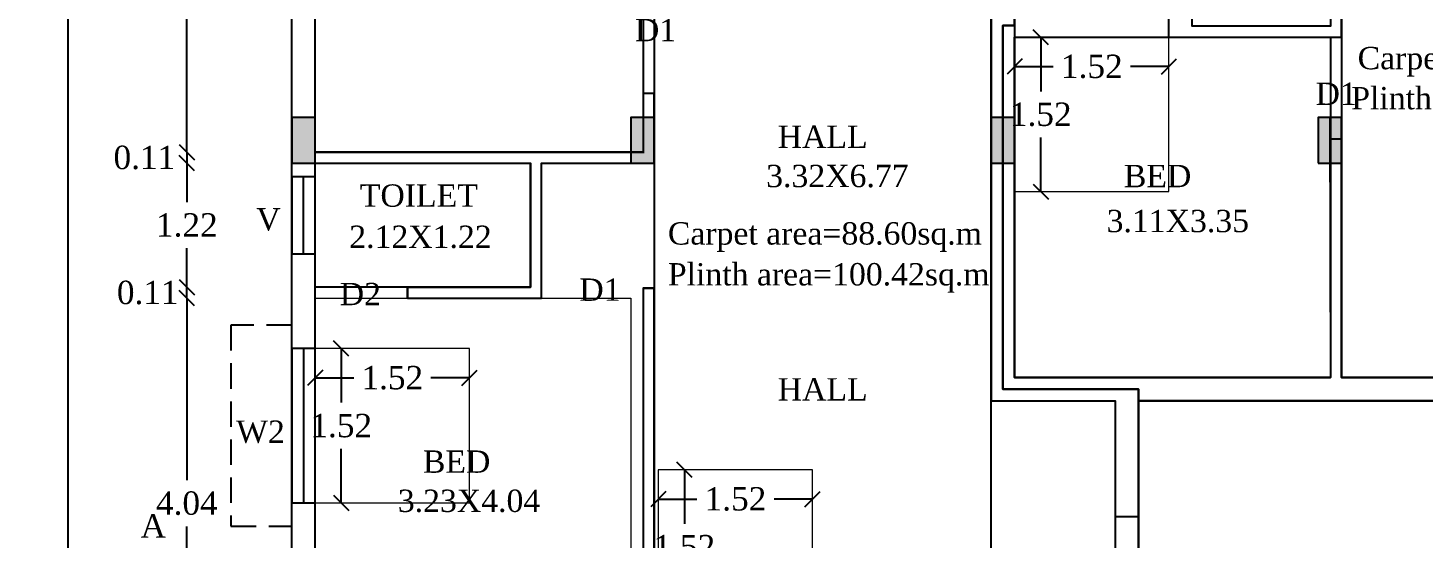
# Model space of a CAD drawing. Header units: metres. Extents: x 9178 to 9474, y -3543 to -3474.
# Drawn here: x 9252.72 to 9266.47, y -3516.48 to -3511.45 of the extents above; entities that cross this region are included whole.
import ezdxf

# ---------------------------------------------------------------- set-up
doc = ezdxf.new("R2010")
doc.units = ezdxf.units.M
doc.header["$MEASUREMENT"] = 0
doc.linetypes.add('HIDDEN', pattern=[0.375, 0.25, -0.125])
for name, color, linetype in [('BLK_1_FLR_1_ACROOM_1_LIGHT_VENTILATION_1', 7, 'Continuous'), ('BLK_1_FLR_1_BLT_UP_AREA', 1, 'Continuous'), ('BLK_1_FLR_1_CARPET_AREA', 10, 'Continuous'), ('BLK_1_FLR_1_REGULAR_ROOM_1', 117, 'Continuous'), ('BLK_1_FLR_1_REGULAR_ROOM_16', 1, 'Continuous'), ('BLK_1_FLR_1_REGULAR_ROOM_17', 1, 'Continuous'), ('BLK_1_FLR_1_ROOF_AREA', 7, 'Continuous'), ('BLK_1_FLR_1_UNITFA_1', 7, 'Continuous'), ('BLK_1_FLR_1_UNITFA_7', 7, 'Continuous'), ('BLK_1_FLR_1_WC_BATH', 7, 'Continuous'), ('BLK_1_LVL_1_BLDG_FOOT_PRINT', 7, 'Continuous'), ('FLOOR-GROUND', 7, 'Continuous')]:
    doc.layers.add(name, color=color, linetype=linetype)
doc.layers.add('BLK_1_FLR_1_REGULAR_ROOM_2', color=163, linetype='Continuous', lineweight=0)
doc.layers.add('BLK_1_FLR_1_ROOM_1_LIGHT_VENTILATION_2', color=232, linetype='Continuous', lineweight=0)
doc.styles.add('Isa-', font='times.ttf')
doc.styles.add('STYLE2', font='times.ttf')
doc.dimstyles.new('ISO-25', dxfattribs={"dimscale": 0, "dimtxt": 0.23, "dimasz": 0.15, "dimexe": 1.25, "dimexo": 0.625, "dimgap": 0.11, "dimtad": 0, "dimtih": 1, "dimtoh": 1, "dimzin": 1, "dimdsep": 46, "dimtxsty": 'STYLE2', "dimblk": 'OBLIQUE', "dimcen": 0, "dimse1": 1, "dimse2": 1, "dimclrd": 1, "dimclrt": 3, "dimadec": 0, "dimazin": 2, "dimtfac": 1, "dimtix": 1, "dimtofl": 0, "dimtmove": 0, "dimatfit": 3, "dimfxl": 0, "dimtolj": 1, "dimarcsym": 0})

# ---------------------------------------------------------------- blocks, each defined once
blk = doc.blocks.new('_Oblique')
at = {"color": 0, "linetype": 'ByBlock', "lineweight": -2}
blk.add_line((-0.5, -0.5), (0.5, 0.5), dxfattribs=at)
blk = doc.blocks.new('*D260')
at = {"color": 1, "lineweight": -2}
for p, q in [((9254.285, -3509.202), (9254.285, -3510.71)), ((9254.285, -3512.672), (9254.285, -3511.164))]:
    blk.add_line(p, q, dxfattribs=at)
at = {"layer": 'Defpoints', "color": 0}
for p in [(9255.549, -3509.202), (9254.285, -3512.672), (9255.549, -3512.672)]:
    blk.add_point(p, dxfattribs=at)
at = {"color": 1, "lineweight": -2, "xscale": 0.15, "yscale": 0.15, "zscale": 0.15}
for p, rotation in [((9254.285, -3509.202), 90), ((9254.285, -3512.672), 270)]:
    blk.add_blockref('_Oblique', p, dxfattribs=dict(at, rotation=rotation))
at = {"color": 3, "insert": (9254.285, -3510.937), "char_height": 0.23, "attachment_point": 5, "style": 'STYLE2'}
blk.add_mtext('\\A1;3.47', dxfattribs=at)
blk = doc.blocks.new('*D261')
at = {"color": 1, "lineweight": -2}
for p, q in [((9254.285, -3512.672), (9254.285, -3512.522)), ((9254.285, -3512.672), (9254.285, -3512.782)), ((9254.285, -3512.782), (9254.285, -3512.932))]:
    blk.add_line(p, q, dxfattribs=at)
at = {"layer": 'Defpoints', "color": 0}
for p in [(9255.549, -3512.672), (9254.285, -3512.782), (9255.549, -3512.782)]:
    blk.add_point(p, dxfattribs=at)
at = {"color": 1, "lineweight": -2, "xscale": 0.15, "yscale": 0.15, "zscale": 0.15}
for p, rotation in [((9254.285, -3512.672), 270), ((9254.285, -3512.782), 90)]:
    blk.add_blockref('_Oblique', p, dxfattribs=dict(at, rotation=rotation))
at = {"color": 3, "insert": (9253.867, -3512.727), "char_height": 0.23, "attachment_point": 5, "style": 'STYLE2'}
blk.add_mtext('\\A1;0.11', dxfattribs=at)
blk = doc.blocks.new('*D262')
at = {"color": 1, "lineweight": -2}
for p, q in [((9254.285, -3512.782), (9254.285, -3513.165)), ((9254.285, -3514.002), (9254.285, -3513.619))]:
    blk.add_line(p, q, dxfattribs=at)
at = {"layer": 'Defpoints', "color": 0}
for p in [(9255.549, -3512.782), (9254.285, -3514.002), (9256.459, -3514.002)]:
    blk.add_point(p, dxfattribs=at)
at = {"color": 1, "lineweight": -2, "xscale": 0.15, "yscale": 0.15, "zscale": 0.15}
for p, rotation in [((9254.285, -3512.782), 90), ((9254.285, -3514.002), 270)]:
    blk.add_blockref('_Oblique', p, dxfattribs=dict(at, rotation=rotation))
at = {"color": 3, "insert": (9254.285, -3513.392), "char_height": 0.23, "attachment_point": 5, "style": 'STYLE2'}
blk.add_mtext('\\A1;1.22', dxfattribs=at)
blk = doc.blocks.new('*D263')
at = {"color": 1, "lineweight": -2}
for p, q in [((9254.285, -3514.002), (9254.285, -3513.852)), ((9254.285, -3514.112), (9254.285, -3514.002)), ((9254.285, -3514.112), (9254.285, -3514.262))]:
    blk.add_line(p, q, dxfattribs=at)
at = {"layer": 'Defpoints', "color": 0}
for p in [(9254.285, -3514.002), (9256.459, -3514.002), (9256.459, -3514.112)]:
    blk.add_point(p, dxfattribs=at)
at = {"color": 1, "lineweight": -2, "xscale": 0.15, "yscale": 0.15, "zscale": 0.15}
for p, rotation in [((9254.285, -3514.002), 270), ((9254.285, -3514.112), 90)]:
    blk.add_blockref('_Oblique', p, dxfattribs=dict(at, rotation=rotation))
at = {"color": 3, "insert": (9253.9, -3514.057), "char_height": 0.23, "attachment_point": 5, "style": 'STYLE2'}
blk.add_mtext('\\A1;0.11', dxfattribs=at)
blk = doc.blocks.new('*D264')
at = {"color": 1, "lineweight": -2}
for p, q in [((9254.285, -3514.112), (9254.285, -3515.905)), ((9254.285, -3518.152), (9254.285, -3516.359))]:
    blk.add_line(p, q, dxfattribs=at)
at = {"layer": 'Defpoints', "color": 0}
for p in [(9256.459, -3514.112), (9254.285, -3518.152), (9255.549, -3518.152)]:
    blk.add_point(p, dxfattribs=at)
at = {"color": 1, "lineweight": -2, "xscale": 0.15, "yscale": 0.15, "zscale": 0.15}
for p, rotation in [((9254.285, -3514.112), 90), ((9254.285, -3518.152), 270)]:
    blk.add_blockref('_Oblique', p, dxfattribs=dict(at, rotation=rotation))
at = {"color": 3, "insert": (9254.285, -3516.132), "char_height": 0.23, "attachment_point": 5, "style": 'STYLE2'}
blk.add_mtext('\\A1;4.04', dxfattribs=at)
blk = doc.blocks.new('*D276')
at = {"color": 1, "lineweight": -2}
for p, q in [((9253.112, -3504.122), (9253.112, -3520.655)), ((9253.112, -3537.642), (9253.112, -3521.109))]:
    blk.add_line(p, q, dxfattribs=at)
at = {"layer": 'Defpoints', "color": 0}
for p in [(9255.319, -3504.122), (9253.112, -3537.642), (9255.319, -3537.642)]:
    blk.add_point(p, dxfattribs=at)
at = {"color": 1, "lineweight": -2, "xscale": 0.15, "yscale": 0.15, "zscale": 0.15}
for p, rotation in [((9253.112, -3504.122), 90), ((9253.112, -3537.642), 270)]:
    blk.add_blockref('_Oblique', p, dxfattribs=dict(at, rotation=rotation))
at = {"color": 3, "insert": (9253.112, -3520.882), "char_height": 0.23, "attachment_point": 5, "style": 'STYLE2'}
blk.add_mtext('\\A1;33.52', dxfattribs=at)
blk = doc.blocks.new('*D323')
at = {"layer": 'BLK_1_FLR_1_ROOM_1_LIGHT_VENTILATION_2', "color": 232, "lineweight": -2}
for p, q in [((9255.549, -3514.896), (9255.929, -3514.896)), ((9257.069, -3514.896), (9256.689, -3514.896))]:
    blk.add_line(p, q, dxfattribs=at)
at = {"layer": 'Defpoints', "color": 0}
for p in [(9255.549, -3514.608), (9257.069, -3514.608), (9255.549, -3514.896)]:
    blk.add_point(p, dxfattribs=at)
at = {"layer": 'BLK_1_FLR_1_ROOM_1_LIGHT_VENTILATION_2', "color": 232, "lineweight": -2, "xscale": 0.15, "yscale": 0.15, "zscale": 0.15, "rotation": 180}
blk.add_blockref('_Oblique', (9255.549, -3514.896), dxfattribs=at)
at = {"layer": 'BLK_1_FLR_1_ROOM_1_LIGHT_VENTILATION_2', "color": 232, "lineweight": -2, "xscale": 0.15, "yscale": 0.15, "zscale": 0.15}
blk.add_blockref('_Oblique', (9257.069, -3514.896), dxfattribs=at)
at = {"layer": 'BLK_1_FLR_1_ROOM_1_LIGHT_VENTILATION_2', "color": 232, "insert": (9256.309, -3514.896), "char_height": 0.23, "attachment_point": 5, "style": 'STYLE2'}
blk.add_mtext('\\A1;1.52', dxfattribs=at)
blk = doc.blocks.new('*D324')
at = {"layer": 'BLK_1_FLR_1_ROOM_1_LIGHT_VENTILATION_2', "color": 232, "lineweight": -2}
for p, q in [((9255.806, -3514.608), (9255.806, -3515.14)), ((9255.806, -3516.128), (9255.806, -3515.595))]:
    blk.add_line(p, q, dxfattribs=at)
at = {"layer": 'Defpoints', "color": 0}
for p in [(9255.549, -3514.608), (9255.806, -3514.608), (9255.549, -3516.128)]:
    blk.add_point(p, dxfattribs=at)
at = {"layer": 'BLK_1_FLR_1_ROOM_1_LIGHT_VENTILATION_2', "color": 232, "lineweight": -2, "xscale": 0.15, "yscale": 0.15, "zscale": 0.15}
for p, rotation in [((9255.806, -3514.608), 90), ((9255.806, -3516.128), 270)]:
    blk.add_blockref('_Oblique', p, dxfattribs=dict(at, rotation=rotation))
at = {"layer": 'BLK_1_FLR_1_ROOM_1_LIGHT_VENTILATION_2', "color": 232, "insert": (9255.806, -3515.368), "char_height": 0.23, "attachment_point": 5, "style": 'STYLE2'}
blk.add_mtext('\\A1;1.52', dxfattribs=at)
blk = doc.blocks.new('*D349')
at = {"layer": 'BLK_1_FLR_1_ROOM_1_LIGHT_VENTILATION_2', "color": 232, "lineweight": -2}
for p, q in [((9258.929, -3516.09), (9259.309, -3516.09)), ((9260.449, -3516.09), (9260.069, -3516.09))]:
    blk.add_line(p, q, dxfattribs=at)
at = {"layer": 'Defpoints', "color": 0}
for p in [(9258.929, -3515.801), (9260.449, -3515.801), (9258.929, -3516.09)]:
    blk.add_point(p, dxfattribs=at)
at = {"layer": 'BLK_1_FLR_1_ROOM_1_LIGHT_VENTILATION_2', "color": 232, "lineweight": -2, "xscale": 0.15, "yscale": 0.15, "zscale": 0.15, "rotation": 180}
blk.add_blockref('_Oblique', (9258.929, -3516.09), dxfattribs=at)
at = {"layer": 'BLK_1_FLR_1_ROOM_1_LIGHT_VENTILATION_2', "color": 232, "lineweight": -2, "xscale": 0.15, "yscale": 0.15, "zscale": 0.15}
blk.add_blockref('_Oblique', (9260.449, -3516.09), dxfattribs=at)
at = {"layer": 'BLK_1_FLR_1_ROOM_1_LIGHT_VENTILATION_2', "color": 232, "insert": (9259.689, -3516.09), "char_height": 0.23, "attachment_point": 5, "style": 'STYLE2'}
blk.add_mtext('\\A1;1.52', dxfattribs=at)
blk = doc.blocks.new('*D350')
at = {"layer": 'BLK_1_FLR_1_ROOM_1_LIGHT_VENTILATION_2', "color": 232, "lineweight": -2}
for p, q in [((9259.186, -3515.801), (9259.186, -3516.334)), ((9259.186, -3517.321), (9259.186, -3516.789))]:
    blk.add_line(p, q, dxfattribs=at)
at = {"layer": 'Defpoints', "color": 0}
for p in [(9258.929, -3515.801), (9259.186, -3515.801), (9258.929, -3517.321)]:
    blk.add_point(p, dxfattribs=at)
at = {"layer": 'BLK_1_FLR_1_ROOM_1_LIGHT_VENTILATION_2', "color": 232, "lineweight": -2, "xscale": 0.15, "yscale": 0.15, "zscale": 0.15}
for p, rotation in [((9259.186, -3515.801), 90), ((9259.186, -3517.321), 270)]:
    blk.add_blockref('_Oblique', p, dxfattribs=dict(at, rotation=rotation))
at = {"layer": 'BLK_1_FLR_1_ROOM_1_LIGHT_VENTILATION_2', "color": 232, "insert": (9259.186, -3516.561), "char_height": 0.23, "attachment_point": 5, "style": 'STYLE2'}
blk.add_mtext('\\A1;1.52', dxfattribs=at)
blk = doc.blocks.new('*D351')
at = {"layer": 'BLK_1_FLR_1_ROOM_1_LIGHT_VENTILATION_2', "color": 232, "lineweight": -2}
for p, q in [((9262.439, -3511.83), (9262.819, -3511.83)), ((9263.959, -3511.83), (9263.579, -3511.83))]:
    blk.add_line(p, q, dxfattribs=at)
at = {"layer": 'Defpoints', "color": 0}
for p in [(9262.439, -3511.542), (9263.959, -3511.542), (9262.439, -3511.83)]:
    blk.add_point(p, dxfattribs=at)
at = {"layer": 'BLK_1_FLR_1_ROOM_1_LIGHT_VENTILATION_2', "color": 232, "lineweight": -2, "xscale": 0.15, "yscale": 0.15, "zscale": 0.15, "rotation": 180}
blk.add_blockref('_Oblique', (9262.439, -3511.83), dxfattribs=at)
at = {"layer": 'BLK_1_FLR_1_ROOM_1_LIGHT_VENTILATION_2', "color": 232, "lineweight": -2, "xscale": 0.15, "yscale": 0.15, "zscale": 0.15}
blk.add_blockref('_Oblique', (9263.959, -3511.83), dxfattribs=at)
at = {"layer": 'BLK_1_FLR_1_ROOM_1_LIGHT_VENTILATION_2', "color": 232, "insert": (9263.199, -3511.83), "char_height": 0.23, "attachment_point": 5, "style": 'STYLE2'}
blk.add_mtext('\\A1;1.52', dxfattribs=at)
blk = doc.blocks.new('*D352')
at = {"layer": 'BLK_1_FLR_1_ROOM_1_LIGHT_VENTILATION_2', "color": 232, "lineweight": -2}
for p, q in [((9262.696, -3511.542), (9262.696, -3512.075)), ((9262.696, -3513.062), (9262.696, -3512.529))]:
    blk.add_line(p, q, dxfattribs=at)
at = {"layer": 'Defpoints', "color": 0}
for p in [(9262.439, -3511.542), (9262.696, -3511.542), (9262.439, -3513.062)]:
    blk.add_point(p, dxfattribs=at)
at = {"layer": 'BLK_1_FLR_1_ROOM_1_LIGHT_VENTILATION_2', "color": 232, "lineweight": -2, "xscale": 0.15, "yscale": 0.15, "zscale": 0.15}
for p, rotation in [((9262.696, -3511.542), 90), ((9262.696, -3513.062), 270)]:
    blk.add_blockref('_Oblique', p, dxfattribs=dict(at, rotation=rotation))
at = {"layer": 'BLK_1_FLR_1_ROOM_1_LIGHT_VENTILATION_2', "color": 232, "insert": (9262.696, -3512.302), "char_height": 0.23, "attachment_point": 5, "style": 'STYLE2'}
blk.add_mtext('\\A1;1.52', dxfattribs=at)

msp = doc.modelspace()

# ---------------------------------------------------------------- hatches: boundary and pattern name
h = msp.add_hatch(color=5)
h.dxf.hatch_style = 1
h.paths.add_polyline_path([(9255.31923, -3512.78186), (9255.54923, -3512.78186), (9255.54923, -3512.33186), (9255.31923, -3512.33186)])
h = msp.add_hatch(color=5)
h.dxf.hatch_style = 1
h.paths.add_polyline_path([(9258.65923, -3512.78186), (9258.88923, -3512.78186), (9258.88923, -3512.33186), (9258.65923, -3512.33186)])
h = msp.add_hatch(color=5)
h.dxf.hatch_style = 1
h.paths.add_polyline_path([(9262.20923, -3512.78186), (9262.43923, -3512.78186), (9262.43923, -3512.33186), (9262.20923, -3512.33186)])
h = msp.add_hatch(color=5)
h.dxf.hatch_style = 1
h.paths.add_polyline_path([(9265.42923, -3512.78186), (9265.65923, -3512.78186), (9265.65923, -3512.33186), (9265.42923, -3512.33186)])

# ---------------------------------------------------------------- linework, layer by layer
at = {"color": 4}
for p, q in [((9255.31923, -3537.64186), (9255.31923, -3504.12186)), ((9265.65923, -3509.12186), (9265.65923, -3511.54186)), ((9255.54923, -3512.67186), (9255.54923, -3509.20186)), ((9262.20923, -3510.55186), (9262.20923, -3515.12186)), ((9262.43923, -3511.54186), (9265.65923, -3511.54186)), ((9262.43923, -3511.54186), (9262.43923, -3514.89186)), ((9258.77923, -3512.09371), (9258.77923, -3512.68186)), ((9258.88923, -3512.09371), (9258.77923, -3512.09371)), ((9258.88923, -3512.09371), (9258.88923, -3512.78186)), ((9265.54923, -3512.54186), (9265.65923, -3512.54186)), ((9265.54923, -3512.54186), (9265.54923, -3514.89186)), ((9265.65923, -3512.54186), (9265.65923, -3514.89186)), ((9255.54923, -3512.67186), (9258.77923, -3512.67186)), ((9257.66924, -3512.68186), (9257.66924, -3512.68141)), ((9257.77924, -3512.68186), (9257.77924, -3512.68141)), ((9255.54923, -3512.78186), (9257.66924, -3512.78186)), ((9255.54923, -3518.15186), (9255.54923, -3512.78186)), ((9257.66924, -3514.00186), (9257.66924, -3512.78186)), ((9257.77924, -3512.78186), (9258.88923, -3512.78186)), ((9257.77924, -3514.11186), (9257.77924, -3512.78186)), ((9256.45923, -3514.00186), (9257.66924, -3514.00186)), ((9256.45923, -3514.11186), (9256.45923, -3514.00186)), ((9256.45923, -3514.11186), (9257.77924, -3514.11186)), ((9258.77923, -3514.01186), (9258.88923, -3514.01186)), ((9258.77923, -3514.01186), (9258.77923, -3517.32186)), ((9258.88923, -3514.01186), (9258.88923, -3517.32186)), ((9262.43923, -3514.89186), (9265.54923, -3514.89186)), ((9265.65923, -3514.89186), (9267.69819, -3514.89186)), ((9262.20923, -3515.12186), (9263.42923, -3515.12186)), ((9263.42923, -3515.12186), (9263.42923, -3516.26186)), ((9263.65923, -3515.12186), (9267.69819, -3515.12186)), ((9263.65923, -3515.12186), (9263.65923, -3516.26186)), ((9263.42923, -3516.26186), (9263.65923, -3516.26186))]:
    msp.add_line(p, q, dxfattribs=at)
at = {"color": 2}
for p, q in [((9255.43423, -3513.67489), (9255.43423, -3512.91489)), ((9255.43423, -3513.67489), (9255.43423, -3512.91489)), ((9255.43423, -3514.6077), (9255.43423, -3516.1277))]:
    msp.add_line(p, q, dxfattribs=at)
at = {"color": 3}
msp.add_lwpolyline([(9255.31923, -3504.12186), (9274.30923, -3504.12186), (9274.30923, -3505.54186), (9275.50923, -3505.54186), (9275.50923, -3504.12186), (9279.69923, -3504.12186), (9279.69923, -3517.55186), (9271.84923, -3517.55186), (9271.84923, -3519.99186), (9273.21923, -3519.99186), (9273.21923, -3521.31186), (9273.89423, -3521.31186), (9273.89423, -3519.99186), (9279.69923, -3519.99186), (9279.69923, -3537.64186), (9269.02923, -3537.64186), (9269.02923, -3534.40186), (9265.67923, -3534.40186), (9265.67923, -3537.64186), (9255.31923, -3537.64186), (9255.31923, -3504.12186)], dxfattribs=at)
at = {"color": 2}
for points in [[(9262.43923, -3511.31186), (9262.43923, -3511.54186), (9263.95923, -3511.54186), (9263.95923, -3511.31186)], [(9255.54923, -3512.91489), (9255.31923, -3512.91489), (9255.31923, -3513.67489), (9255.54923, -3513.67489)], [(9255.54923, -3512.91489), (9255.31923, -3512.91489), (9255.31923, -3513.67489), (9255.54923, -3513.67489)], [(9255.31923, -3516.1277), (9255.54923, -3516.1277), (9255.54923, -3514.6077), (9255.31923, -3514.6077)]]:
    msp.add_lwpolyline(points, close=True, dxfattribs=at)
at = {"color": 5}
for points in [[(9255.31923, -3512.78186), (9255.54923, -3512.78186), (9255.54923, -3512.33186), (9255.31923, -3512.33186)], [(9258.65923, -3512.78186), (9258.88923, -3512.78186), (9258.88923, -3512.33186), (9258.65923, -3512.33186)], [(9262.20923, -3512.78186), (9262.43923, -3512.78186), (9262.43923, -3512.33186), (9262.20923, -3512.33186)], [(9265.42923, -3512.78186), (9265.65923, -3512.78186), (9265.65923, -3512.33186), (9265.42923, -3512.33186)]]:
    msp.add_lwpolyline(points, close=True, dxfattribs=at)
at = {"color": 2, "linetype": 'HIDDEN'}
msp.add_lwpolyline([(9255.31923, -3514.3777), (9254.71923, -3514.3777), (9254.71923, -3516.3577), (9255.31923, -3516.3577)], dxfattribs=at)
at = {"layer": 'BLK_1_FLR_1_ACROOM_1_LIGHT_VENTILATION_1', "color": 1}
msp.add_lwpolyline([(9258.88923, -3517.32186), (9262.20923, -3517.32186), (9262.20923, -3510.55186), (9258.88923, -3510.55186)], close=True, dxfattribs=at)
at = {"layer": 'BLK_1_FLR_1_BLT_UP_AREA', "color": 3}
msp.add_lwpolyline([(9255.31923, -3504.12186), (9274.30923, -3504.12186), (9274.30923, -3505.54186), (9275.50923, -3505.54186), (9275.50923, -3504.12186), (9279.69923, -3504.12186), (9279.69923, -3517.55186), (9271.84923, -3517.55186), (9271.84923, -3519.99186), (9273.21923, -3519.99186), (9273.21923, -3521.31186), (9273.89423, -3521.31186), (9273.89423, -3519.99186), (9279.69923, -3519.99186), (9279.69923, -3537.64186), (9269.02923, -3537.64186), (9269.02923, -3534.40186), (9265.67923, -3534.40186), (9265.67923, -3537.64186), (9255.31923, -3537.64186), (9255.31923, -3504.12186)], dxfattribs=at)
at = {"layer": 'BLK_1_FLR_1_CARPET_AREA', "color": 3}
for points in [[(9269.00923, -3514.89186), (9265.65923, -3514.89186), (9265.65923, -3512.33186), (9265.54423, -3512.33186), (9265.54923, -3514.89186), (9262.43923, -3514.89186), (9262.43923, -3511.54186), (9265.65923, -3511.54186), (9265.65923, -3509.12186), (9265.54923, -3509.12186), (9265.54923, -3511.43186), (9264.18923, -3511.43186), (9264.18923, -3509.20186), (9264.63923, -3509.20186), (9264.63923, -3509.09186), (9264.18923, -3509.09186), (9264.18923, -3507.78186), (9262.43923, -3507.78186), (9262.43923, -3504.35186), (9265.54923, -3504.35186), (9265.54923, -3507.89186), (9265.65923, -3507.89186), (9265.65923, -3504.35186), (9269.00923, -3504.35186)], [(9255.54923, -3518.15186), (9255.54923, -3512.78186), (9257.66924, -3512.78186), (9257.66924, -3514.00186), (9256.45923, -3514.00186), (9256.45923, -3514.11186), (9257.77924, -3514.11186), (9257.77924, -3512.78186), (9258.88923, -3512.78186), (9258.88923, -3512.09371), (9258.77923, -3512.09371), (9258.77923, -3512.67186), (9255.54923, -3512.67186), (9255.54923, -3509.20186)], [(9262.20923, -3510.55186), (9262.20923, -3515.12186), (9263.42923, -3515.12186), (9263.42923, -3517.32186)], [(9258.88923, -3517.32186), (9258.88923, -3514.01186), (9258.77923, -3514.01186), (9258.77923, -3517.10186)]]:
    msp.add_lwpolyline(points, dxfattribs=at)
msp.add_lwpolyline([(9260.71923, -3520.59187), (9260.71923, -3517.55186), (9265.31923, -3517.55186), (9265.31923, -3517.32186), (9263.65923, -3517.32186), (9263.65923, -3515.12186), (9271.71923, -3515.12186), (9271.71923, -3517.32186), (9269.02923, -3517.32186), (9269.02923, -3534.17186), (9265.67923, -3534.17186), (9265.67923, -3520.59186)], close=True, dxfattribs=at)
at = {"layer": 'BLK_1_FLR_1_REGULAR_ROOM_1', "color": 1}
msp.add_lwpolyline([(9258.77923, -3512.67186), (9255.54923, -3512.67186), (9255.54923, -3509.20186), (9258.77923, -3509.20186)], close=True, dxfattribs=at)
at = {"layer": 'BLK_1_FLR_1_REGULAR_ROOM_16', "color": 1}
msp.add_lwpolyline([(9265.65923, -3514.89186), (9269.00923, -3514.89186), (9269.00923, -3509.20186), (9265.65923, -3509.20186)], close=True, dxfattribs=at)
at = {"layer": 'BLK_1_FLR_1_REGULAR_ROOM_17', "color": 1}
msp.add_lwpolyline([(9265.54923, -3514.89186), (9262.43923, -3514.89186), (9262.43923, -3511.54186), (9265.54923, -3511.54186)], close=True, dxfattribs=at)
at = {"layer": 'BLK_1_FLR_1_REGULAR_ROOM_2', "color": 1}
msp.add_lwpolyline([(9255.54923, -3514.11186), (9258.65923, -3514.11186), (9258.65923, -3518.15186), (9255.54923, -3518.15186)], close=True, dxfattribs=at)
at = {"layer": 'BLK_1_FLR_1_ROOF_AREA', "color": 54}
msp.add_lwpolyline([(9255.31923, -3504.12186), (9274.30923, -3504.12186), (9274.30923, -3505.54186), (9275.50923, -3505.54186), (9275.50923, -3504.12186), (9279.69923, -3504.12186), (9279.69923, -3517.55186), (9271.84923, -3517.55186), (9271.84923, -3519.99186), (9273.21923, -3519.99186), (9273.21923, -3521.31186), (9273.89423, -3521.31186), (9273.89423, -3519.99186), (9279.69923, -3519.99186), (9279.69923, -3537.64186), (9269.02923, -3537.64186), (9269.02923, -3534.40186), (9265.67923, -3534.40186), (9265.67923, -3537.64186), (9255.31923, -3537.64186), (9255.31923, -3504.12186)], dxfattribs=at)
at = {"layer": 'BLK_1_FLR_1_ROOM_1_LIGHT_VENTILATION_2', "color": 232}
for points in [[(9262.43923, -3513.06186), (9263.95923, -3513.06186), (9263.95923, -3511.54186), (9262.43923, -3511.54186)], [(9255.54923, -3516.1277), (9257.06923, -3516.1277), (9257.06923, -3514.6077), (9255.54923, -3514.6077)], [(9258.92906, -3517.32122), (9260.44906, -3517.32122), (9260.44906, -3515.80122), (9258.92906, -3515.80122)]]:
    msp.add_lwpolyline(points, close=True, dxfattribs=at)
at = {"layer": 'BLK_1_FLR_1_UNITFA_1', "color": 234}
msp.add_lwpolyline([(9255.31923, -3504.12186), (9262.20923, -3504.12186), (9262.32423, -3504.12186), (9262.32423, -3508.01186), (9262.43923, -3508.01186), (9262.43923, -3511.31186), (9262.43923, -3511.42686), (9262.32423, -3511.42686), (9262.32423, -3514.89186), (9262.32423, -3515.00686), (9263.65923, -3515.00686), (9263.65923, -3517.55186), (9258.88923, -3517.55186), (9258.88923, -3518.15149), (9258.88923, -3518.26649), (9255.31923, -3518.26649)], close=True, dxfattribs=at)
at = {"layer": 'BLK_1_FLR_1_UNITFA_7', "color": 234}
msp.add_lwpolyline([(9262.32423, -3504.12186), (9271.71923, -3504.12186), (9271.83423, -3504.12186), (9271.83423, -3508.01186), (9269.23923, -3508.01186), (9269.23923, -3515.12186), (9263.65923, -3515.12186), (9263.65923, -3515.00686), (9262.32423, -3515.00686), (9262.32423, -3511.42686), (9262.43923, -3511.42686), (9262.43923, -3511.31186), (9263.95923, -3511.31186), (9263.95923, -3508.01186), (9262.32423, -3508.01186)], close=True, dxfattribs=at)
at = {"layer": 'BLK_1_FLR_1_WC_BATH', "color": 3}
msp.add_lwpolyline([(9257.66924, -3514.00186), (9255.54923, -3514.00186), (9255.54923, -3512.78186), (9257.66924, -3512.78186)], close=True, dxfattribs=at)
at = {"layer": 'BLK_1_LVL_1_BLDG_FOOT_PRINT', "color": 1}
msp.add_lwpolyline([(9255.31923, -3504.12186), (9274.30923, -3504.12186), (9274.30923, -3505.54186), (9275.50923, -3505.54186), (9275.50923, -3504.12186), (9279.69923, -3504.12186), (9279.69923, -3517.55186), (9271.84923, -3517.55186), (9271.84923, -3519.99186), (9273.21923, -3519.99186), (9273.21923, -3521.31186), (9273.89423, -3521.31186), (9273.89423, -3519.99186), (9279.69923, -3519.99186), (9279.69923, -3537.64186), (9269.02923, -3537.64186), (9269.02923, -3534.40186), (9265.67923, -3534.40186), (9265.67923, -3537.64186), (9255.31923, -3537.64186), (9255.31923, -3504.12186)], dxfattribs=at)

# ---------------------------------------------------------------- texts
at = {"color": 102, "style": 'Isa-'}
for s, p in [('Carpet area=70.0sq.m ', (9265.81761, -3511.85637)), ('Plinth area=80.60sq.m ', (9265.75466, -3512.25089)), ('Carpet area=88.60sq.m ', (9259.02336, -3513.58334)), ('Plinth area=100.42sq.m ', (9259.02336, -3513.98575))]:
    msp.add_text(s, height=0.22, dxfattribs=at).set_placement(p)
at = {"style": 'Isa-'}
for s, p in [('3.32X6.77', (9259.99149, -3513.01738)), ('3.11X3.35', (9263.34496, -3513.46098)), ('2.12X1.22', (9255.88483, -3513.61661)), ('3.23X4.04', (9256.36318, -3516.21694))]:
    msp.add_text(s, height=0.22, dxfattribs=at).set_placement(p)
at = {"color": 2, "style": 'Isa-'}
for s, p in [('V', (9254.96883, -3513.44466)), ('W2', (9254.77048, -3515.53625))]:
    msp.add_text(s, height=0.22, dxfattribs=at).set_placement(p)
at = {"color": 4, "style": 'Isa-'}
msp.add_text('A', height=0.23, dxfattribs=at).set_placement((9253.82896, -3516.46948))
at = {"layer": 'FLOOR-GROUND', "color": 2, "style": 'Isa-'}
for s, p in [('D1', (9258.69903, -3511.58027)), ('D1', (9265.40342, -3512.20817)), ('D2', (9255.79081, -3514.18015)), ('D1', (9258.15109, -3514.13727))]:
    msp.add_text(s, height=0.22, dxfattribs=at).set_placement(p)
at = {"layer": 'FLOOR-GROUND', "color": 6, "style": 'Isa-'}
for s, p in [('HALL', (9260.10552, -3512.63153)), ('BED', (9263.5148, -3513.01819)), ('TOILET', (9255.98881, -3513.21034)), ('HALL', (9260.10552, -3515.11922)), ('BED', (9256.61016, -3515.83109))]:
    msp.add_text(s, height=0.22, dxfattribs=at).set_placement(p)

# ---------------------------------------------------------------- dimensions: what is measured, and where the dimension line sits
at = {"color": 3}
for base, p1, p2, override, picture, middle in [((9253.1116, -3537.64186), (9255.31923, -3504.12186), (9255.31923, -3537.64186), {"dimscale": 1, "dimfxl": 75, "dimarcsym": 2}, '*D276', (9253.1116, -3520.88186)), ((9254.28486, -3512.67186), (9255.54923, -3509.20186), (9255.54923, -3512.67186), {"dimscale": 1, "dimtmove": 1, "dimfxl": 75, "dimarcsym": 2}, '*D260', (9254.28486, -3510.93686)), ((9254.28486, -3514.00186), (9255.54923, -3512.78186), (9256.45923, -3514.00186), {"dimscale": 1, "dimtmove": 1, "dimfxl": 75, "dimarcsym": 2}, '*D262', (9254.28486, -3513.39186)), ((9254.28486, -3518.15186), (9256.45923, -3514.11186), (9255.54923, -3518.15186), {"dimscale": 1, "dimtmove": 1, "dimfxl": 75, "dimarcsym": 2}, '*D264', (9254.28486, -3516.13186))]:
    dim = msp.add_linear_dim(base=base, p1=p1, p2=p2, angle=90, dimstyle='ISO-25', override=override, dxfattribs=at)
    dim.commit()
    dim.dimension.update_dxf_attribs({"geometry": picture, "text_midpoint": middle})
for base, p1, p2, picture, middle in [((9254.28486, -3512.78186), (9255.54923, -3512.67186), (9255.54923, -3512.78186), '*D261', (9253.86693, -3512.72686)), ((9254.28486, -3514.00186), (9256.45923, -3514.11186), (9256.45923, -3514.00186), '*D263', (9253.8997, -3514.05686))]:
    dim = msp.add_linear_dim(base=base, p1=p1, p2=p2, angle=90, dimstyle='ISO-25', override={"dimscale": 1, "dimtmove": 1, "dimfxl": 75, "dimarcsym": 2}, dxfattribs=at)
    dim.commit()
    dim.dimension.update_dxf_attribs({"geometry": picture, "text_midpoint": middle, "dimtype": 160})
at = {"layer": 'BLK_1_FLR_1_ROOM_1_LIGHT_VENTILATION_2', "color": 232}
for base, p1, p2, picture, middle in [((9262.69601, -3511.54186), (9262.43923, -3513.06186), (9262.43923, -3511.54186), '*D352', (9262.69601, -3512.30186)), ((9255.80601, -3514.6077), (9255.54923, -3516.1277), (9255.54923, -3514.6077), '*D324', (9255.80601, -3515.3677)), ((9259.18584, -3515.80122), (9258.92906, -3517.32122), (9258.92906, -3515.80122), '*D350', (9259.18584, -3516.56122))]:
    dim = msp.add_linear_dim(base=base, p1=p1, p2=p2, angle=90, dimstyle='ISO-25', override={"dimscale": 1, "dimclrd": 232, "dimclrt": 232}, dxfattribs=at)
    dim.commit()
    dim.dimension.update_dxf_attribs({"geometry": picture, "text_midpoint": middle})
for base, p1, p2, picture, middle in [((9262.43923, -3511.83023), (9263.95923, -3511.54186), (9262.43923, -3511.54186), '*D351', (9263.19923, -3511.83023)), ((9255.54923, -3514.89606), (9257.06923, -3514.6077), (9255.54923, -3514.6077), '*D323', (9256.30923, -3514.89606)), ((9258.92906, -3516.08959), (9260.44906, -3515.80122), (9258.92906, -3515.80122), '*D349', (9259.68906, -3516.08959))]:
    dim = msp.add_linear_dim(base=base, p1=p1, p2=p2, dimstyle='ISO-25', override={"dimscale": 1, "dimclrd": 232, "dimclrt": 232}, dxfattribs=at)
    dim.commit()
    dim.dimension.update_dxf_attribs({"geometry": picture, "text_midpoint": middle})

doc.saveas('drawing.dxf')
